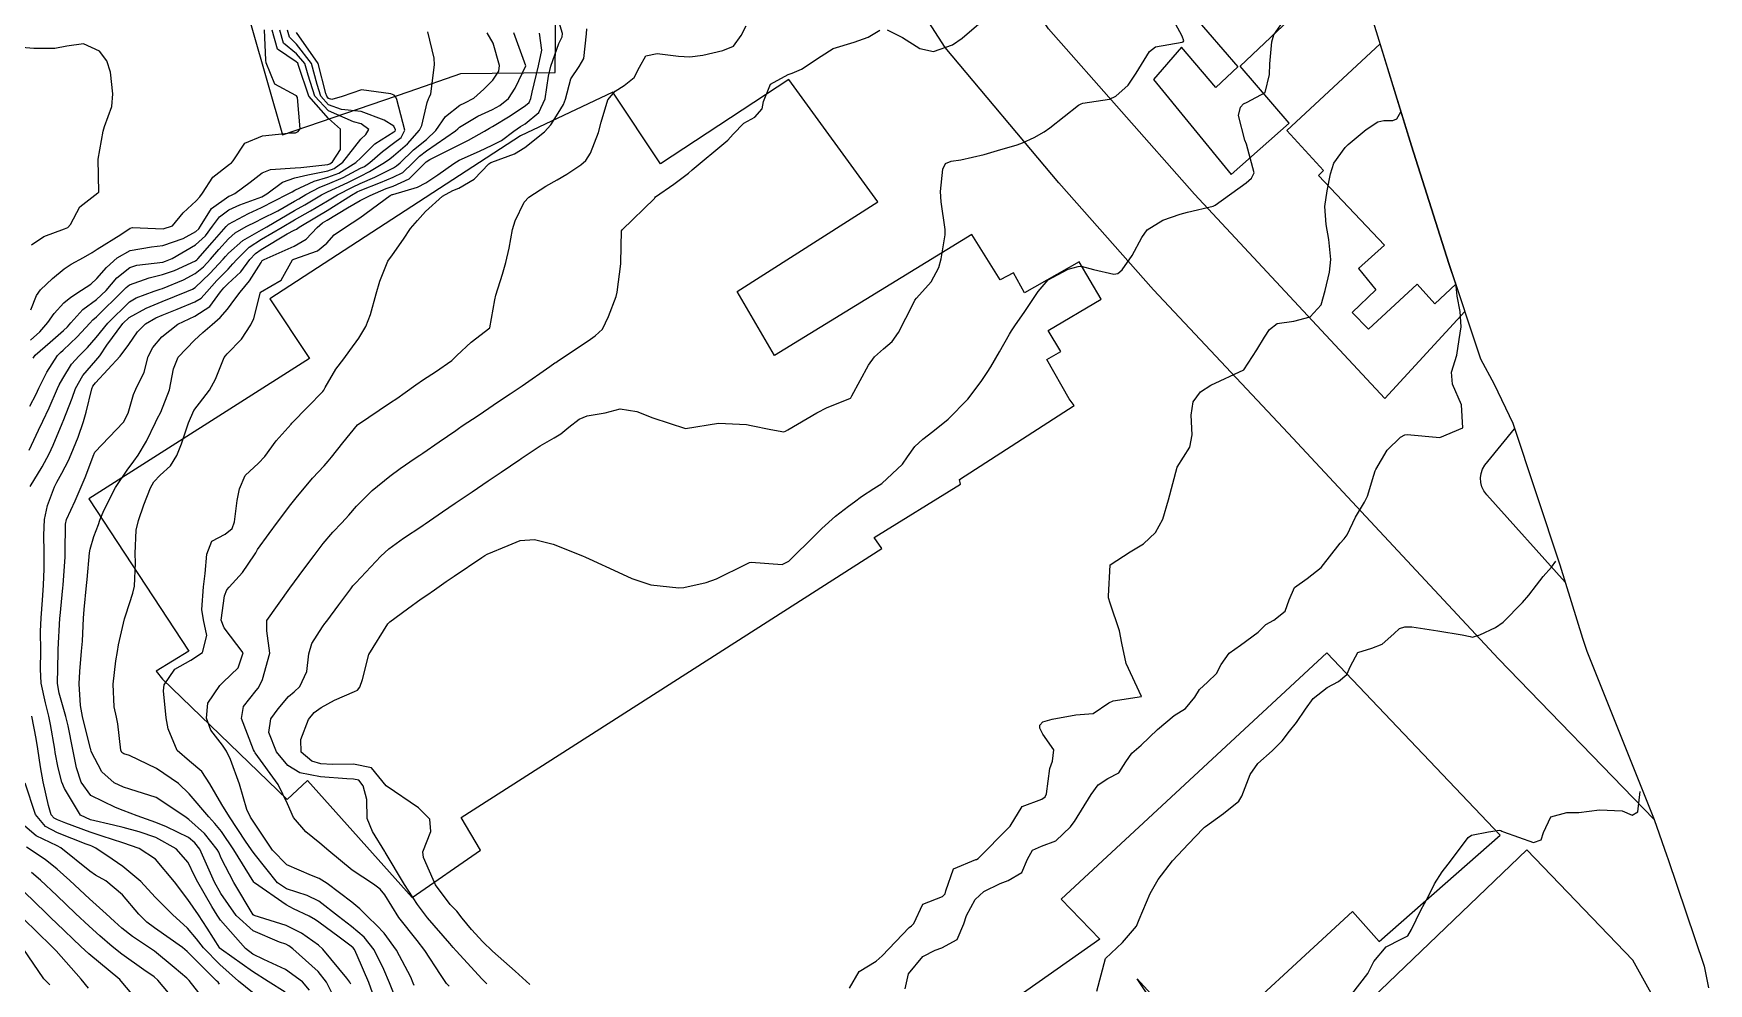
# Model space of a CAD drawing. Header units: metres. Extents: x 292545 to 299085, y 7450245 to 7463078.
# Drawn here: x 297134.6 to 297236.7, y 7453631.7 to 7453689.6 of the extents above; entities that cross this region are included whole.
import ezdxf

# ---------------------------------------------------------------- set-up
doc = ezdxf.new("R2010")
doc.units = ezdxf.units.M
for name, color, linetype in [('Area', 45, 'Continuous'), ('Curvas de Nivel 1m', 11, 'Continuous'), ('Curvas de Nivel 5m', 15, 'Continuous'), ('Edificações', 30, 'Continuous'), ('Vias Primárias', 230, 'Continuous')]:
    doc.layers.add(name, color=color, linetype=linetype)

msp = doc.modelspace()

# ---------------------------------------------------------------- linework, layer by layer
at = {"layer": 'Area'}
msp.add_polyline3d([(297216.3, 7453690.35, 698.35), (297218.63, 7453682.78, 702.5), (297220.91, 7453675.61, 699.51), (297222.85, 7453669.8, 699.82), (297223.68, 7453668.25, 699.91), (297224.81, 7453665.87, 700.15), (297227.68, 7453657.24, 700.99), (297229.06, 7453652.77, 701.37), (297229.33, 7453651.97, 701.28), (297233.42, 7453641.7, 702.64), (297234.2, 7453639.49, 704.42), (297234.26, 7453639.32, 702.77), (297236.47, 7453632.76, 706.59), (297236.74, 7453631.44, 706.79)], dxfattribs=at)
at = {"layer": 'Curvas de Nivel 1m', "flags": 128}
for points, elevation in [([(297162.25, 7453631.68), (297161.97, 7453631.97), (297160.39, 7453633.7), (297160.2, 7453633.91), (297160, 7453634.14), (297158.63, 7453635.72), (297158.02, 7453636.53), (297157.24, 7453637.74), (297156.06, 7453639.71), (297156.04, 7453639.75), (297155.28, 7453640.97), (297154.96, 7453641.77), (297154.94, 7453642.92), (297154.72, 7453643.77), (297154.44, 7453644.1), (297154.12, 7453644.17), (297153.72, 7453644.18), (297152.12, 7453644.3), (297150.86, 7453644.56), (297150.12, 7453644.99), (297149.43, 7453645.84), (297148.97, 7453647.01), (297149.09, 7453647.84), (297149.54, 7453648.46), (297150.17, 7453649.2), (297150.5, 7453649.49), (297150.85, 7453649.81), (297151.27, 7453650.73), (297151.41, 7453651.81), (297151.58, 7453652.44), (297152.23, 7453653.45), (297152.38, 7453653.65), (297152.49, 7453653.8), (297153.23, 7453654.8), (297153.96, 7453655.78), (297154.09, 7453655.95), (297154.26, 7453656.14), (297155.8, 7453657.76), (297156.04, 7453657.99), (297156.28, 7453658.21), (297157.18, 7453658.85), (297158.3, 7453659.6), (297158.38, 7453659.65), (297158.49, 7453659.73), (297159.56, 7453660.47), (297160.32, 7453660.99), (297161.35, 7453661.69), (297162.33, 7453662.35), (297163.12, 7453662.88), (297164.27, 7453663.66), (297164.32, 7453663.69), (297164.34, 7453663.71), (297165.51, 7453664.48), (297166.36, 7453664.98), (297166.77, 7453665.22), (297167.26, 7453665.62), (297167.88, 7453666.11), (297168.38, 7453666.31), (297169.47, 7453666.51), (297170.38, 7453666.74), (297171.4, 7453666.59), (297172.38, 7453666.2), (297174.37, 7453665.54), (297176.38, 7453665.88), (297178.08, 7453665.79), (297178.38, 7453665.73), (297179.56, 7453665.48), (297180.37, 7453665.35), (297180.46, 7453665.38), (297180.6, 7453665.47), (297182.38, 7453666.51), (297183, 7453666.82), (297184.39, 7453667.37), (297184.42, 7453667.39), (297184.45, 7453667.42), (297184.51, 7453667.53), (297185.52, 7453669.41), (297185.9, 7453669.92), (297186.43, 7453670.4), (297186.97, 7453670.86), (297187.35, 7453671.39), (297188.24, 7453673.15), (297188.36, 7453673.37), (297188.46, 7453673.5), (297189.35, 7453674.49), (297189.82, 7453675.36), (297189.95, 7453675.9), (297190.19, 7453677.35), (297190.2, 7453677.67), (297189.95, 7453679.36), (297189.91, 7453679.99), (297190.05, 7453681.36), (297190.22, 7453681.7), (297190.57, 7453681.85), (297191.15, 7453681.93), (297192.57, 7453682.26), (297193.4, 7453682.49), (297194.58, 7453682.85), (297194.92, 7453682.96), (297195.62, 7453683.29), (297196.24, 7453683.63), (297196.59, 7453683.87), (297198.33, 7453685.25), (297198.5, 7453685.35), (297198.6, 7453685.38), (297200.21, 7453685.63), (297200.61, 7453685.8), (297201.36, 7453686.48), (297201.84, 7453687.21), (297202.65, 7453688.53), (297203.03, 7453688.81), (297204.65, 7453689.1), (297204.71, 7453689.12), (297204.75, 7453689.18), (297204.66, 7453689.47), (297203.71, 7453691.19)], 697), ([(297134.35, 7453664.22), (297134.92, 7453665.45), (297135.19, 7453666), (297135.57, 7453666.81), (297136.08, 7453667.99), (297136.18, 7453668.21), (297136.4, 7453668.59), (297136.94, 7453669.46), (297137.39, 7453669.98), (297137.91, 7453670.49), (297138.43, 7453671.1), (297139.15, 7453671.96), (297140.46, 7453673.26), (297140.88, 7453673.52), (297141.98, 7453673.92), (297142.34, 7453674.05), (297142.47, 7453674.09), (297143.76, 7453674.61), (297144.48, 7453675), (297144.97, 7453675.4), (297145.41, 7453675.88), (297145.91, 7453676.46), (297146.51, 7453677.12), (297146.91, 7453677.47), (297147.59, 7453677.86), (297148.2, 7453678.17), (297148.52, 7453678.32), (297149.51, 7453678.82), (297150.53, 7453679.4), (297150.79, 7453679.55), (297151.21, 7453679.81), (297152.08, 7453680.27), (297152.54, 7453680.44), (297153.49, 7453680.84), (297154.56, 7453681.41), (297154.79, 7453681.53), (297155.13, 7453681.76), (297155.89, 7453682.44), (297156.57, 7453682.94), (297157.03, 7453683.29), (297157.26, 7453683.74), (297156.76, 7453685.6), (297156.7, 7453685.75), (297156.61, 7453685.87), (297156.4, 7453685.96), (297154.62, 7453686.19), (297153.43, 7453685.79), (297152.8, 7453685.61), (297152.61, 7453685.67), (297152.49, 7453685.8), (297152.44, 7453685.98), (297151.97, 7453687.81), (297150.65, 7453689.69)], 688), ([(297134.38, 7453666.9), (297134.77, 7453667.63), (297134.93, 7453668), (297135.42, 7453668.99), (297136.08, 7453669.99), (297136.25, 7453670.17), (297136.43, 7453670.33), (297137.28, 7453671.14), (297138.04, 7453671.97), (297138.24, 7453672.18), (297138.45, 7453672.36), (297140.07, 7453673.95), (297140.26, 7453674.14), (297140.47, 7453674.3), (297141.67, 7453674.74), (297142.48, 7453674.94), (297143.22, 7453675.18), (297144.49, 7453675.76), (297144.57, 7453675.82), (297144.63, 7453675.89), (297145.51, 7453676.88), (297146.37, 7453677.87), (297146.44, 7453677.95), (297146.51, 7453678.01), (297147.72, 7453678.66), (297148.52, 7453679.03), (297150.1, 7453679.83), (297150.38, 7453679.98), (297150.54, 7453680.07), (297151.73, 7453680.62), (297152.55, 7453680.86), (297153.22, 7453681.12), (297154.26, 7453681.77), (297154.57, 7453682.05), (297155.42, 7453682.91), (297156.58, 7453683.63), (297156.66, 7453683.68), (297156.69, 7453683.75), (297156.59, 7453683.98), (297156, 7453684.35), (297154.6, 7453684.87), (297153.39, 7453685), (297152.61, 7453685.29), (297152.13, 7453685.8), (297151.91, 7453686.52), (297151.56, 7453687.81), (297150.64, 7453688.98), (297150.22, 7453689.4), (297150.1, 7453689.83)], 687), ([(297134.42, 7453662.01), (297135.15, 7453663.2), (297135.57, 7453664), (297135.81, 7453664.54), (297136.37, 7453665.86), (297136.41, 7453665.95), (297136.43, 7453665.99), (297136.97, 7453667.4), (297137.18, 7453667.98), (297137.62, 7453668.77), (297138.42, 7453669.7), (297138.65, 7453669.97), (297139.09, 7453670.62), (297140.05, 7453671.95), (297140.45, 7453672.32), (297141.49, 7453672.89), (297142.46, 7453673.29), (297143.97, 7453673.9), (297144.31, 7453674.04), (297144.47, 7453674.14), (297145.37, 7453674.99), (297146.17, 7453675.87), (297146.32, 7453676.04), (297146.5, 7453676.24), (297147.37, 7453677), (297148.51, 7453677.66), (297148.85, 7453677.84), (297150.52, 7453678.83), (297151.15, 7453679.19), (297152.18, 7453679.8), (297152.41, 7453679.92), (297152.54, 7453679.98), (297153.77, 7453680.55), (297154.55, 7453680.94), (297155.11, 7453681.21), (297156.02, 7453681.76), (297156.33, 7453681.99), (297156.57, 7453682.18), (297157.41, 7453682.9), (297158.15, 7453683.73), (297158.3, 7453684.02), (297158.61, 7453685.42), (297158.7, 7453685.64), (297158.74, 7453685.73), (297158.84, 7453685.95), (297159.06, 7453687.72), (297159.05, 7453688.13), (297158.65, 7453689.73)], 689), ([(297134.45, 7453672.79), (297134.8, 7453673.66), (297135.04, 7453674), (297135.77, 7453674.7), (297136.48, 7453675.28), (297136.91, 7453675.56), (297137.66, 7453675.98), (297138.19, 7453676.28), (297138.5, 7453676.48), (297139.94, 7453677.38), (297140.51, 7453677.77), (297140.65, 7453677.8), (297142.51, 7453677.71), (297143.08, 7453677.91), (297143.74, 7453678.69), (297144.54, 7453679.42), (297144.76, 7453679.67), (297144.91, 7453679.89), (297145.55, 7453680.88), (297146.56, 7453681.67), (297146.68, 7453681.75), (297146.79, 7453681.87), (297147.49, 7453682.94), (297148.58, 7453683.4), (297150.33, 7453683.57), (297150.58, 7453683.58), (297150.75, 7453683.65), (297150.87, 7453683.82), (297150.71, 7453685.72), (297150.64, 7453685.82), (297150.61, 7453685.85), (297149.33, 7453686.55), (297148.8, 7453687.85), (297148.78, 7453688), (297148.7, 7453689.85)], 684), ([(297134.59, 7453669.84), (297134.72, 7453670.01), (297135.62, 7453670.81), (297136.44, 7453671.52), (297136.68, 7453671.75), (297136.88, 7453671.99), (297137.62, 7453672.81), (297138.46, 7453673.41), (297139.05, 7453673.96), (297139.7, 7453674.73), (297140.48, 7453675.36), (297140.92, 7453675.51), (297142.49, 7453675.69), (297142.67, 7453675.74), (297143.06, 7453675.91), (297144.5, 7453676.75), (297145.1, 7453677.29), (297145.53, 7453677.88), (297145.95, 7453678.45), (297146.52, 7453678.88), (297147.2, 7453679.19), (297148.53, 7453679.67), (297148.84, 7453679.85), (297149.8, 7453680.57), (297150.55, 7453680.82), (297151.34, 7453681.02), (297152.55, 7453681.26), (297152.95, 7453681.4), (297153.47, 7453681.79), (297154.58, 7453683.18), (297154.87, 7453683.48), (297155.05, 7453683.77), (297154.59, 7453684.12), (297154.12, 7453684.25), (297152.6, 7453684.91), (297151.77, 7453685.81), (297151.36, 7453687.08), (297151.15, 7453687.81), (297150.64, 7453688.38), (297149.85, 7453689.04), (297149.63, 7453689.84)], 686), ([(297153.01, 7453630.73), (297152.48, 7453631.79), (297151.97, 7453632.43), (297150.43, 7453633.82), (297150.18, 7453634.01), (297150, 7453634.1), (297149.61, 7453634.22), (297148, 7453634.92), (297146.98, 7453635.86), (297146.03, 7453637.19), (297145.64, 7453637.88), (297145.16, 7453638.99), (297144.75, 7453639.89), (297144.46, 7453640.29), (297144.07, 7453640.6), (297142.72, 7453641.27), (297142.08, 7453641.53), (297140.94, 7453641.93), (297140.09, 7453642.25), (297139.61, 7453642.43), (297138.1, 7453643.18), (297137.52, 7453643.98), (297137.24, 7453644.86), (297137.01, 7453645.98), (297136.72, 7453647.41), (297136.58, 7453647.99), (297136.17, 7453649.4), (297136.08, 7453649.99), (297136.11, 7453651.9), (297136.11, 7453651.99), (297136.11, 7453652.08), (297136.22, 7453653.99), (297136.23, 7453654.13), (297136.41, 7453655.83), (297136.42, 7453655.99), (297136.54, 7453657.72), (297136.55, 7453657.99), (297136.56, 7453659.72), (297136.62, 7453659.99), (297137.16, 7453661.13), (297137.52, 7453661.98), (297137.76, 7453662.55), (297138.3, 7453663.97), (297138.31, 7453664.01), (297138.35, 7453664.1), (297140.11, 7453665.94), (297140.38, 7453666.48), (297140.71, 7453667.62), (297140.85, 7453667.94), (297141.36, 7453668.98), (297141.61, 7453669.93), (297141.88, 7453670.48), (297142.44, 7453671.13), (297143.42, 7453671.91), (297144.45, 7453672.4), (297145.36, 7453672.98), (297146.02, 7453673.87), (297146.21, 7453674.13), (297146.47, 7453674.36), (297147.26, 7453675.09), (297147.81, 7453675.86), (297148.14, 7453676.21), (297148.5, 7453676.45), (297150.09, 7453677.41), (297150.51, 7453677.63), (297150.64, 7453677.7), (297150.81, 7453677.82), (297151.87, 7453678.45), (297152.52, 7453678.84), (297154, 7453679.78), (297154.34, 7453679.97), (297154.54, 7453680.05), (297155.77, 7453680.54), (297156.55, 7453680.86), (297157.14, 7453681.16), (297157.75, 7453681.74), (297158.15, 7453682.15), (297158.57, 7453682.48), (297160.35, 7453683.7), (297160.48, 7453683.81), (297160.59, 7453683.91), (297161.7, 7453684.58), (297162.6, 7453684.99), (297163.05, 7453685.23), (297163.57, 7453685.67), (297163.99, 7453686.3), (297164.63, 7453687.66), (297163.9, 7453689.67)], 691), ([(297155.69, 7453630.01), (297155.05, 7453631.77), (297154.35, 7453633.41), (297154.18, 7453633.78), (297154.1, 7453633.89), (297153.99, 7453633.98), (297153.26, 7453634.53), (297152.01, 7453635.45), (297151.8, 7453635.59), (297151.42, 7453635.81), (297150.46, 7453636.27), (297150.02, 7453636.51), (297148.08, 7453637.85), (297148.04, 7453637.89), (297146.83, 7453639.86), (297146.07, 7453640.97), (297145.67, 7453641.46), (297145.3, 7453641.88), (297144.1, 7453643.27), (297143.45, 7453643.91), (297142.12, 7453644.82), (297140.47, 7453645.6), (297140.13, 7453645.71), (297139.99, 7453645.8), (297139.94, 7453645.94), (297139.75, 7453647.55), (297139.67, 7453647.95), (297139.54, 7453648.57), (297139.48, 7453649.95), (297139.64, 7453651.39), (297139.73, 7453651.95), (297139.79, 7453652.36), (297140.17, 7453653.94), (297140.24, 7453654.18), (297140.68, 7453655.51), (297140.77, 7453655.93), (297140.84, 7453657.36), (297140.81, 7453657.93), (297140.88, 7453659.35), (297141.01, 7453659.93), (297141.34, 7453660.9), (297141.74, 7453661.93), (297141.95, 7453662.3), (297142.33, 7453662.71), (297142.97, 7453663.28), (297143.35, 7453663.91), (297143.64, 7453664.62), (297144.06, 7453665.89), (297144.38, 7453666.64), (297144.93, 7453667.35), (297145.35, 7453667.88), (297145.72, 7453668.56), (297146.24, 7453669.87), (297146.31, 7453669.98), (297146.43, 7453670.09), (297147.3, 7453670.99), (297147.86, 7453671.86), (297148.04, 7453672.26), (297148.45, 7453673.85), (297149.71, 7453674.6), (297150.41, 7453675.82), (297150.49, 7453675.87), (297151.93, 7453676.38), (297152.5, 7453676.85), (297152.94, 7453677.36), (297153.57, 7453677.79), (297154.52, 7453678.39), (297156.37, 7453679.75), (297156.48, 7453679.81), (297156.53, 7453679.82), (297158.02, 7453680.26), (297158.54, 7453680.53), (297159.27, 7453681.01), (297160.24, 7453681.7), (297160.56, 7453681.9), (297161.8, 7453682.46), (297162.57, 7453682.82), (297163.14, 7453683.11), (297163.91, 7453683.67), (297164.3, 7453683.95), (297164.59, 7453684.12), (297165.43, 7453684.82), (297165.81, 7453685.64), (297166.02, 7453687.03), (297166.16, 7453687.64), (297166.65, 7453689.02), (297166.85, 7453689.43), (297166.87, 7453689.63), (297166.66, 7453690.3)], 693), ([(297156.78, 7453630.58), (297156.32, 7453631.75), (297155.97, 7453632.56), (297155.39, 7453633.76), (297154.78, 7453634.54), (297154.01, 7453635.18), (297153.21, 7453635.79), (297152.02, 7453636.72), (297151.3, 7453637.08), (297150.03, 7453637.49), (297149.5, 7453637.84), (297148.06, 7453639.63), (297147.91, 7453639.85), (297147.53, 7453640.39), (297146.57, 7453641.87), (297146.09, 7453642.63), (297145.36, 7453643.88), (297144.87, 7453644.64), (297144.13, 7453645.27), (297143.38, 7453645.91), (297142.83, 7453647.23), (297142.71, 7453647.91), (297142.53, 7453649.56), (297142.58, 7453649.92), (297143.23, 7453650.87), (297144.2, 7453651.43), (297144.92, 7453651.89), (297145.18, 7453652.92), (297144.97, 7453653.89), (297144.87, 7453654.52), (297144.97, 7453655.89), (297145.08, 7453656.71), (297145.19, 7453657.89), (297145.49, 7453658.67), (297146.29, 7453659.1), (297146.72, 7453659.45), (297146.87, 7453659.86), (297147.03, 7453661.15), (297147.18, 7453661.86), (297147.51, 7453662.68), (297148.34, 7453663.43), (297148.72, 7453663.84), (297149.4, 7453664.79), (297150.32, 7453665.82), (297150.37, 7453665.87), (297151.33, 7453666.86), (297152.26, 7453667.8), (297152.32, 7453667.88), (297152.4, 7453668.04), (297153.05, 7453669.16), (297153.54, 7453669.79), (297153.91, 7453670.31), (297154.44, 7453671.05), (297154.88, 7453671.77), (297155.17, 7453672.49), (297155.51, 7453673.76), (297155.72, 7453674.52), (297156.22, 7453675.75), (297156.5, 7453676.13), (297157.17, 7453677.08), (297157.6, 7453677.74), (297158.03, 7453678.22), (297158.52, 7453678.78), (297159.55, 7453679.71), (297160.19, 7453680.05), (297160.54, 7453680.2), (297161.49, 7453680.75), (297162.38, 7453681.68), (297162.49, 7453681.76), (297162.56, 7453681.78), (297163.95, 7453682.29), (297164.57, 7453682.68), (297165.76, 7453683.64), (297166.16, 7453684.07), (297166.6, 7453684.77), (297166.93, 7453685.3), (297167.05, 7453685.63), (297167.37, 7453686.87), (297167.89, 7453687.62), (297168.16, 7453688.1), (297168.34, 7453689.61), (297168.35, 7453689.92)], 694), ([(297159.96, 7453631.55), (297159.79, 7453631.71), (297159.43, 7453632.26), (297158.47, 7453633.73), (297158, 7453634.33), (297156.88, 7453635.74), (297156.03, 7453637.12), (297155.75, 7453637.47), (297155.35, 7453637.76), (297154.05, 7453638.62), (297152.62, 7453639.79), (297152.07, 7453640.27), (297151.22, 7453640.96), (297150.46, 7453641.82), (297150.1, 7453642.66), (297149.54, 7453643.84), (297148.13, 7453645.77), (297148.08, 7453645.85), (297148.02, 7453645.96), (297147.29, 7453647.86), (297147.42, 7453648.6), (297148.18, 7453649.58), (297148.31, 7453649.72), (297148.39, 7453649.85), (297148.58, 7453650.24), (297149.02, 7453651.84), (297148.84, 7453653.22), (297148.84, 7453653.84), (297150.25, 7453655.82), (297151.1, 7453656.97), (297151.72, 7453657.81), (297151.96, 7453658.13), (297152.28, 7453658.54), (297152.87, 7453659.22), (297153.41, 7453659.79), (297153.84, 7453660.26), (297154.31, 7453660.81), (297155.27, 7453661.77), (297156.33, 7453662.65), (297156.97, 7453663.11), (297157.89, 7453663.73), (297158.16, 7453663.92), (297158.35, 7453664.04), (297159.35, 7453664.73), (297160.37, 7453665.43), (297160.53, 7453665.54), (297160.76, 7453665.7), (297161.72, 7453666.34), (297162.38, 7453666.79), (297162.91, 7453667.15), (297163.68, 7453667.67), (297164.11, 7453667.95), (297164.4, 7453668.15), (297166.1, 7453669.33), (297166.41, 7453669.54), (297166.47, 7453669.58), (297166.54, 7453669.63), (297167.66, 7453670.38), (297168.43, 7453670.9), (297168.86, 7453671.19), (297169.3, 7453671.6), (297169.68, 7453672.37), (297170.14, 7453673.59), (297170.21, 7453673.85), (297170.42, 7453675.59), (297170.42, 7453675.66), (297170.47, 7453677.59), (297170.51, 7453677.66), (297172.47, 7453679.56), (297172.49, 7453679.6), (297172.53, 7453679.67), (297173.66, 7453680.44), (297174.56, 7453681.12), (297174.78, 7453681.32), (297175.01, 7453681.53), (297176.58, 7453682.82), (297176.95, 7453683.13), (297177.27, 7453683.5), (297177.92, 7453684.17), (297178.59, 7453684.52), (297179.04, 7453685.04), (297179.12, 7453685.48), (297179.55, 7453686.55), (297180.63, 7453687.13), (297180.88, 7453687.22), (297181.45, 7453687.46), (297182.64, 7453688.25), (297183.37, 7453688.71), (297184.65, 7453689.1), (297185.5, 7453689.41), (297186.21, 7453689.84)], 696), ([(297164.88, 7453631.65), (297163.98, 7453632.47), (297162.59, 7453633.67), (297162, 7453634.25), (297161.32, 7453635), (297160.75, 7453635.7), (297160.43, 7453636.12), (297160.02, 7453636.53), (297159.12, 7453637.72), (297158.39, 7453639.4), (297158.36, 7453639.73), (297158.83, 7453640.97), (297158.78, 7453641.72), (297158.09, 7453642.42), (297156.11, 7453643.75), (297155.22, 7453644.86), (297154.13, 7453645.09), (297152.85, 7453645.07), (297152.13, 7453645.11), (297151.58, 7453645.26), (297150.94, 7453645.82), (297150.91, 7453646.59), (297151.39, 7453647.81), (297151.73, 7453648.23), (297152.16, 7453648.54), (297152.97, 7453648.99), (297154.18, 7453649.51), (297154.36, 7453649.6), (297154.51, 7453649.78), (297154.67, 7453650.25), (297155.06, 7453651.77), (297156.22, 7453653.64), (297156.27, 7453653.7), (297156.34, 7453653.75), (297157.41, 7453654.56), (297158.24, 7453655.16), (297158.59, 7453655.39), (297159.06, 7453655.72), (297159.77, 7453656.21), (297160.26, 7453656.55), (297161.95, 7453657.68), (297162.14, 7453657.81), (297162.28, 7453657.88), (297163.55, 7453658.41), (297164.29, 7453658.72), (297165.16, 7453658.77), (297166.29, 7453658.5), (297168.09, 7453657.79), (297168.27, 7453657.71), (297168.49, 7453657.61), (297170.26, 7453656.79), (297171.09, 7453656.4), (297172.26, 7453656.02), (297173.96, 7453655.84), (297174.26, 7453655.86), (297175.63, 7453656.15), (297176.26, 7453656.38), (297178.06, 7453657.28), (297178.27, 7453657.38), (297178.37, 7453657.39), (297180.27, 7453657.26), (297180.67, 7453657.46), (297182.29, 7453659.06), (297182.48, 7453659.25), (297182.67, 7453659.44), (297183.52, 7453660.21), (297184.31, 7453660.82), (297184.67, 7453661.07), (297185.1, 7453661.41), (297185.85, 7453661.89), (297186.33, 7453662.19), (297187.6, 7453663.38), (297187.91, 7453663.82), (297188.36, 7453664.44), (297188.84, 7453664.89), (297189.45, 7453665.36), (297190.38, 7453666.11), (297191.59, 7453667.33), (297192.4, 7453668.41), (297192.77, 7453668.96), (297192.99, 7453669.31), (297193.51, 7453670.22), (297194.13, 7453671.3), (297194.25, 7453671.5), (297194.45, 7453671.8), (297195.06, 7453672.69), (297195.46, 7453673.29), (297195.86, 7453673.9), (297196.48, 7453674.62), (297197.69, 7453675.26), (297198.3, 7453675.43), (297198.49, 7453675.44), (297199.25, 7453675.24), (297200.48, 7453674.96), (297200.72, 7453674.99), (297200.99, 7453675.22), (297201.61, 7453676.1), (297202.19, 7453677.2), (297202.52, 7453677.65), (297203.47, 7453678.25), (297204.53, 7453678.62), (297204.97, 7453678.73), (297206.53, 7453679.11), (297206.66, 7453679.16), (297208.55, 7453680.52), (297208.87, 7453680.81), (297209.03, 7453681.13), (297208.58, 7453682.88), (297208.48, 7453683.13), (297208.08, 7453684.62), (297208.2, 7453685.14), (297208.39, 7453685.35), (297208.61, 7453685.45), (297209.71, 7453686.03), (297209.98, 7453687.12), (297209.99, 7453687.77), (297210.11, 7453689.12), (297210.23, 7453689.55), (297210.66, 7453690.15)], 698), ([(297186.66, 7453689.86), (297187.6, 7453689.38), (297188.65, 7453688.71), (297189.48, 7453688.53), (297190.65, 7453688.94), (297191.23, 7453689.34), (297192.67, 7453690.58)], 696), ([(297134.5, 7453676.74), (297135.25, 7453677.26), (297136.51, 7453677.71), (297136.7, 7453677.8), (297136.87, 7453677.99), (297137.44, 7453679.07), (297138.54, 7453679.92), (297138.57, 7453679.94), (297138.59, 7453679.96), (297138.56, 7453681.96), (297138.87, 7453683.67), (297138.95, 7453683.96), (297139.38, 7453685.17), (297139.46, 7453685.95), (297139.31, 7453687.27), (297139.09, 7453687.96), (297138.64, 7453688.55), (297137.66, 7453689), (297136.64, 7453688.85), (297135.92, 7453688.72), (297134.64, 7453688.72), (297133.42, 7453688.81)], 683), ([(297153.96, 7453631.67), (297153.9, 7453631.78), (297153.71, 7453632.04), (297152.26, 7453633.8), (297152, 7453634.05), (297150.96, 7453634.77), (297150.01, 7453635.24), (297148.07, 7453635.85), (297148.01, 7453635.9), (297146.82, 7453637.86), (297146.06, 7453639.36), (297145.91, 7453639.72), (297145.82, 7453639.87), (297145.04, 7453640.85), (297144.08, 7453641.71), (297143.84, 7453641.9), (297142.1, 7453643.05), (297140.49, 7453643.55), (297140.11, 7453643.67), (297139.53, 7453643.95), (297138.77, 7453644.61), (297138.13, 7453645.86), (297138.1, 7453645.97), (297138.09, 7453646.01), (297137.61, 7453647.98), (297137.48, 7453648.66), (297137.4, 7453649.98), (297137.44, 7453650.73), (297137.55, 7453651.98), (297137.6, 7453652.59), (297137.66, 7453653.98), (297137.7, 7453654.51), (297137.85, 7453655.97), (297137.88, 7453656.35), (297138.03, 7453657.97), (297138.06, 7453658.19), (297138.29, 7453658.96), (297138.57, 7453659.7), (297138.66, 7453659.96), (297138.9, 7453660.55), (297139.62, 7453661.95), (297140.33, 7453663), (297140.73, 7453663.55), (297140.99, 7453663.93), (297141.51, 7453664.77), (297142.06, 7453665.92), (297142.16, 7453666.14), (297142.38, 7453666.55), (297142.9, 7453667.91), (297143.14, 7453669.18), (297143.44, 7453669.9), (297144.43, 7453670.93), (297144.93, 7453671.39), (297145.51, 7453671.88), (297146, 7453672.32), (297146.45, 7453672.83), (297146.88, 7453673.44), (297147.22, 7453673.86), (297147.79, 7453674.54), (297148.49, 7453675.66), (297148.56, 7453675.78), (297148.67, 7453675.85), (297150.5, 7453676.67), (297151.24, 7453677.08), (297151.9, 7453677.81), (297152.24, 7453678.08), (297152.52, 7453678.24), (297153.75, 7453679), (297154.53, 7453679.45), (297155.15, 7453679.76), (297156.12, 7453680.18), (297156.54, 7453680.32), (297157.52, 7453680.76), (297158.48, 7453681.73), (297158.52, 7453681.77), (297158.56, 7453681.81), (297158.78, 7453681.94), (297160.57, 7453682.85), (297161.14, 7453683.13), (297162.11, 7453683.68), (297162.41, 7453683.86), (297162.59, 7453683.96), (297163.67, 7453684.6), (297164.61, 7453685.23), (297164.84, 7453685.43), (297164.94, 7453685.66), (297165.02, 7453686.06), (297165.41, 7453687.65), (297165.61, 7453688.61), (297165.47, 7453689.65)], 692), ([(297184.36, 7453631.42), (297184.95, 7453632.44), (297185.99, 7453633.07), (297186.35, 7453633.39), (297188.01, 7453635.12), (297188.15, 7453635.23), (297188.29, 7453635.37), (297188.83, 7453636.55), (297190.03, 7453637.02), (297190.2, 7453637.18), (297190.24, 7453637.35), (297190.7, 7453638.69), (297192.06, 7453639.26), (297192.12, 7453639.27), (297192.21, 7453639.33), (297194.08, 7453641.22), (297194.12, 7453641.26), (297194.16, 7453641.3), (297194.89, 7453642.49), (297196.1, 7453642.94), (297196.29, 7453643.09), (297196.38, 7453643.28), (297196.58, 7453644.82), (297196.75, 7453645.27), (297196.82, 7453645.95), (297196.15, 7453646.9), (297195.98, 7453647.28), (297195.97, 7453647.46), (297196.16, 7453647.67), (297196.72, 7453647.83), (297198.16, 7453648.08), (297199.23, 7453648.17), (297200.17, 7453648.83), (297200.45, 7453648.95), (297202.17, 7453649.21), (297201.23, 7453651.22), (297200.97, 7453652.46), (297200.82, 7453653.22), (297200.25, 7453654.89), (297200.16, 7453655.23), (297200.15, 7453655.33), (297200.27, 7453657.23), (297201.47, 7453658.03), (297202.29, 7453658.51), (297203.03, 7453659.2), (297203.47, 7453660.02), (297203.82, 7453661.19), (297204.34, 7453663.18), (297205.12, 7453664.4), (297205.25, 7453665.17), (297205.2, 7453666.35), (297205.32, 7453667.17), (297205.77, 7453667.79), (297206.4, 7453668.18), (297208.41, 7453669.13), (297209.21, 7453670.35), (297209.67, 7453671.12), (297209.97, 7453671.59), (297210.45, 7453671.95), (297211.45, 7453672.1), (297212.46, 7453672.35), (297213.12, 7453673.08), (297213.37, 7453673.97), (297213.63, 7453675.07), (297213.72, 7453675.85), (297213.59, 7453677.07), (297213.43, 7453677.98), (297213.35, 7453679.08), (297213.49, 7453680.03), (297213.69, 7453681.07), (297213.9, 7453681.73), (297214.58, 7453682.67), (297214.78, 7453682.86), (297215.02, 7453683.06), (297215.87, 7453683.77), (297216.59, 7453684.24), (297216.95, 7453684.33), (297217.5, 7453684.32), (297217.74, 7453684.43), (297217.99, 7453684.86)], 699), ([(297199.45, 7453631.24), (297199.98, 7453633.23), (297201.02, 7453634.2), (297201.86, 7453635.21), (297201.91, 7453635.31), (297202.02, 7453635.61), (297202.69, 7453637.2), (297203.19, 7453638.05), (297204.06, 7453639.18), (297205.03, 7453640.22), (297205.93, 7453641.16), (297206.01, 7453641.24), (297206.08, 7453641.29), (297207.17, 7453642.07), (297208.1, 7453642.83), (297208.29, 7453643.14), (297208.79, 7453644.46), (297209.26, 7453645.12), (297210.14, 7453645.89), (297210.74, 7453646.51), (297211.2, 7453647.1), (297211.62, 7453647.63), (297212.17, 7453648.44), (297212.64, 7453649.08), (297213.5, 7453649.75), (297214.19, 7453650.12), (297214.7, 7453650.55), (297214.91, 7453651.05), (297215.37, 7453651.89), (297216.21, 7453652.16), (297216.85, 7453652.4), (297217.55, 7453653.03), (297217.9, 7453653.35), (297218.23, 7453653.46), (297218.66, 7453653.45), (297220.23, 7453653.22), (297221.73, 7453652.97), (297222.22, 7453652.86), (297222.36, 7453652.83), (297222.79, 7453652.96), (297223.76, 7453653.42), (297224.23, 7453653.74), (297225.4, 7453654.93), (297225.79, 7453655.39), (297226.26, 7453656), (297226.67, 7453656.52), (297227.17, 7453657.1), (297227.43, 7453657.45)], 701), ([(297149.96, 7453631.17), (297148.93, 7453631.84), (297147.97, 7453632.43), (297146.08, 7453633.78), (297145.99, 7453633.85), (297145.98, 7453633.87), (297145.21, 7453635.08), (297144.68, 7453635.89), (297144.03, 7453636.84), (297143.21, 7453637.91), (297142.06, 7453639.29), (297141.06, 7453639.93), (297140.07, 7453640.28), (297138.81, 7453640.7), (297138.07, 7453640.93), (297136.58, 7453641.48), (297136.08, 7453641.68), (297135.88, 7453641.79), (297135.7, 7453642), (297135.52, 7453642.57), (297135.2, 7453644), (297135.03, 7453644.92), (297134.88, 7453646.01), (297134.78, 7453646.65), (297134.52, 7453648.01)], 689), ([(297147.96, 7453631.15), (297147.11, 7453631.86), (297145.98, 7453632.87), (297144.98, 7453633.89), (297144.55, 7453634.44), (297144, 7453635.08), (297143.08, 7453635.91), (297142.03, 7453636.98), (297141.16, 7453637.93), (297140.05, 7453638.85), (297139.4, 7453639.29), (297138.42, 7453639.96), (297138.18, 7453640.08), (297138.06, 7453640.12), (297137.83, 7453640.21), (297136.07, 7453640.89), (297135.35, 7453641.28), (297134.73, 7453642.01), (297134.11, 7453643.93)], 688), ([(297214.99, 7453631.05), (297215.98, 7453632.32), (297216.21, 7453632.81), (297216.33, 7453633.04), (297217.09, 7453633.94), (297218, 7453634.41), (297218.4, 7453634.62), (297218.63, 7453635.01), (297219.2, 7453636.17), (297219.64, 7453637), (297220.04, 7453637.78), (297220.51, 7453638.52), (297220.87, 7453638.98), (297221.38, 7453639.66), (297222.08, 7453640.62), (297222.29, 7453640.76), (297223.33, 7453640.96), (297223.99, 7453641.05), (297224.08, 7453641.03), (297224.14, 7453641), (297224.24, 7453640.95), (297226.07, 7453640.31), (297226.53, 7453640.46), (297226.68, 7453640.91), (297227.12, 7453641.88), (297228.1, 7453642.13), (297228.84, 7453642.14), (297230.1, 7453642.3), (297231.47, 7453642.23), (297232.09, 7453641.98), (297232.43, 7453642.17), (297232.58, 7453643.41)], 702), ([(297145.96, 7453631.67), (297145.87, 7453631.78), (297145.78, 7453631.87), (297143.99, 7453633.65), (297143.69, 7453633.9), (297142, 7453635.11), (297141.53, 7453635.45), (297141.03, 7453635.93), (297140.03, 7453637.11), (297139.03, 7453637.96), (297138.4, 7453638.32), (297138.05, 7453638.55), (297136.27, 7453639.99), (297136.06, 7453640.1), (297134.78, 7453640.72), (297134.08, 7453641.31)], 687), ([(297144.92, 7453630.85), (297144.1, 7453631.9), (297143.96, 7453632.04), (297143.2, 7453632.68), (297141.99, 7453633.67), (297141.63, 7453633.93), (297140.64, 7453634.58), (297140, 7453635.09), (297139.55, 7453635.49), (297139.04, 7453635.95), (297138.03, 7453636.88), (297136.82, 7453637.98), (297136.05, 7453638.67), (297135.32, 7453639.26), (297134.19, 7453640.02)], 686), ([(297140.84, 7453630.82), (297139.96, 7453631.86), (297139.87, 7453631.95), (297137.99, 7453633.52), (297137.49, 7453633.97), (297136.01, 7453635.39), (297135.7, 7453635.69), (297135.38, 7453636), (297134.03, 7453637.32)], 684), ([(297137.96, 7453631.42), (297137.51, 7453631.97), (297135.99, 7453633.7), (297135.71, 7453633.99), (297134.83, 7453634.84), (297134.01, 7453635.65)], 683), ([(297135.6, 7453631.63), (297135.25, 7453632), (297133.99, 7453633.84)], 682)]:
    msp.add_lwpolyline(points, dxfattribs=dict(at, elevation=elevation))
at = {"layer": 'Curvas de Nivel 5m', "flags": 128}
for points, elevation in [([(297134.43, 7453670.94), (297134.99, 7453671.45), (297135.49, 7453672), (297135.88, 7453672.56), (297136.46, 7453673.2), (297136.89, 7453673.56), (297137.53, 7453673.98), (297138.11, 7453674.34), (297138.47, 7453674.69), (297139.07, 7453675.37), (297139.71, 7453675.95), (297140.5, 7453676.39), (297141.8, 7453676.62), (297142.5, 7453676.71), (297143.74, 7453677.14), (297144.51, 7453677.55), (297144.69, 7453677.71), (297144.8, 7453677.89), (297145.46, 7453678.95), (297146.53, 7453679.71), (297146.65, 7453679.76), (297146.88, 7453679.87), (297147.83, 7453680.57), (297148.55, 7453681.14), (297149.07, 7453681.33), (297150.56, 7453681.43), (297150.91, 7453681.46), (297152.56, 7453681.64), (297152.68, 7453681.68), (297152.84, 7453681.8), (297153.33, 7453682.55), (297153.33, 7453683.79), (297152.59, 7453684.44), (297151.41, 7453685.81), (297150.78, 7453687.67), (297150.73, 7453687.82), (297150.63, 7453687.91), (297149.49, 7453688.68), (297149.17, 7453689.84)], 685), ([(297151.45, 7453631.3), (297151.01, 7453631.81), (297149.97, 7453632.57), (297148.65, 7453633.17), (297147.99, 7453633.5), (297147.54, 7453633.85), (297146.01, 7453635.58), (297145.89, 7453635.75), (297145.81, 7453635.87), (297145.49, 7453636.41), (297144.63, 7453637.89), (297144.43, 7453638.28), (297144.05, 7453639.08), (297143.32, 7453639.91), (297142.07, 7453640.61), (297141.05, 7453640.95), (297140.08, 7453641.22), (297139.5, 7453641.37), (297138.08, 7453641.68), (297137.47, 7453641.98), (297136.51, 7453643.59), (297136.35, 7453643.99), (297136.12, 7453644.86), (297135.94, 7453645.8), (297135.91, 7453645.99), (297135.65, 7453647.5), (297135.55, 7453648), (297135.34, 7453648.83), (297135.09, 7453650.01), (297135.05, 7453650.87), (297135.07, 7453652), (297135.05, 7453653.17), (297135.08, 7453654), (297135.16, 7453655.08), (297135.22, 7453656), (297135.26, 7453657), (297135.27, 7453658), (297135.25, 7453659.04), (297135.28, 7453660), (297135.46, 7453660.85), (297135.9, 7453661.99), (297136.04, 7453662.28), (297136.34, 7453662.82), (297136.74, 7453663.59), (297136.92, 7453663.98), (297137.33, 7453665.01), (297137.66, 7453665.98), (297137.82, 7453666.54), (297138.16, 7453667.97), (297138.23, 7453668.13), (297138.4, 7453668.33), (297139.9, 7453669.95), (297140.43, 7453670.66), (297140.95, 7453671.43), (297141.45, 7453671.93), (297142.08, 7453672.29), (297142.45, 7453672.46), (297143.37, 7453672.83), (297144.46, 7453673.26), (297144.84, 7453673.5), (297145.18, 7453673.88), (297145.79, 7453674.56), (297146.48, 7453675.27), (297146.77, 7453675.58), (297147.01, 7453675.86), (297147.76, 7453676.6), (297148.51, 7453677.08), (297149.78, 7453677.83), (297150.52, 7453678.26), (297151.51, 7453678.82), (297152.53, 7453679.43), (297153.15, 7453679.79), (297154.06, 7453680.26), (297154.54, 7453680.49), (297155.43, 7453680.88), (297156.56, 7453681.44), (297156.75, 7453681.56), (297156.97, 7453681.75), (297157.78, 7453682.53), (297158.58, 7453683.17), (297159.14, 7453683.72), (297159.74, 7453684.57), (297160.61, 7453685.26), (297160.91, 7453685.4), (297161.47, 7453685.69), (297162.08, 7453686.23), (297162.62, 7453686.78), (297162.98, 7453687.33), (297163.03, 7453687.68), (297162.65, 7453689.03), (297162.28, 7453689.68)], 690), ([(297157.82, 7453631.59), (297157.77, 7453631.73), (297157.61, 7453632.09), (297156.75, 7453633.74), (297156, 7453634.77), (297155.52, 7453635.27), (297155.02, 7453635.76), (297154.52, 7453636.27), (297154.02, 7453636.66), (297152.52, 7453637.8), (297152.04, 7453638.12), (297151.56, 7453638.29), (297150.05, 7453638.95), (297149.18, 7453639.84), (297148.08, 7453641.48), (297147.85, 7453641.85), (297147.63, 7453642.31), (297147.17, 7453643.86), (297146.62, 7453645.37), (297146.38, 7453645.87), (297146.14, 7453646.23), (297145.42, 7453647.15), (297145.17, 7453647.88), (297145.24, 7453648.81), (297145.97, 7453649.87), (297146.18, 7453650.08), (297147.09, 7453650.96), (297147.39, 7453651.86), (297146.23, 7453653.4), (297146.06, 7453653.87), (297146.25, 7453655.34), (297146.4, 7453655.72), (297146.54, 7453655.87), (297147.35, 7453656.77), (297148.09, 7453657.85), (297148.16, 7453657.97), (297148.28, 7453658.16), (297148.98, 7453659.15), (297149.49, 7453659.83), (297150.31, 7453660.92), (297150.71, 7453661.42), (297151.03, 7453661.81), (297151.63, 7453662.51), (297152.34, 7453663.27), (297152.58, 7453663.55), (297152.78, 7453663.8), (297153.47, 7453664.68), (297154.37, 7453665.78), (297156.39, 7453667.13), (297156.76, 7453667.38), (297157.27, 7453667.74), (297157.93, 7453668.2), (297158.4, 7453668.53), (297159.12, 7453669.01), (297160.11, 7453669.7), (297160.43, 7453669.99), (297161.3, 7453670.82), (297162.44, 7453671.68), (297162.74, 7453673.4), (297162.8, 7453673.68), (297163.2, 7453674.96), (297163.42, 7453675.67), (297163.62, 7453676.55), (297163.81, 7453677.67), (297163.98, 7453678.2), (297164.53, 7453679.35), (297164.81, 7453679.66), (297165.86, 7453680.32), (297166.55, 7453680.71), (297167.13, 7453681.05), (297167.99, 7453681.62), (297168.29, 7453681.89), (297168.57, 7453682.33), (297169.07, 7453683.6), (297169.22, 7453684.23), (297169.63, 7453685.59), (297170.08, 7453686.12), (297170.62, 7453686.45), (297171.24, 7453686.95), (297171.57, 7453687.57), (297171.94, 7453688.27), (297172.64, 7453688.42), (297173.94, 7453688.25), (297174.64, 7453688.21), (297175.42, 7453688.31), (297176.64, 7453688.6), (297177.29, 7453688.86), (297177.77, 7453689.5), (297178.06, 7453690.09)], 695), ([(297187.76, 7453631.38), (297187.97, 7453632.29), (297188.84, 7453633.36), (297189.59, 7453633.75), (297189.99, 7453633.88), (297190.94, 7453634.4), (297191.33, 7453635.34), (297191.5, 7453635.85), (297192.03, 7453636.82), (297192.55, 7453637.32), (297193.55, 7453637.8), (297194.04, 7453637.98), (297194.87, 7453638.47), (297195.22, 7453639.29), (297195.52, 7453639.83), (297196.07, 7453640.08), (297196.94, 7453640.4), (297197.84, 7453641.26), (297197.95, 7453641.4), (297198.09, 7453641.58), (297199.11, 7453643.24), (297199.52, 7453643.83), (297200.12, 7453644.2), (297200.79, 7453644.56), (297201.22, 7453645.22), (297201.59, 7453645.76), (297202.14, 7453646.23), (297203.14, 7453647.2), (297204.16, 7453648.04), (297204.86, 7453648.48), (297205.43, 7453649.17), (297205.7, 7453649.64), (297206.19, 7453650.09), (297206.74, 7453650.61), (297207.02, 7453651.15), (297207.51, 7453651.85), (297208.21, 7453652.33), (297209.28, 7453653.12), (297209.76, 7453653.59), (297210.23, 7453653.86), (297210.94, 7453654.4), (297211.17, 7453655.1), (297211.5, 7453655.86), (297212.27, 7453656.41), (297213.13, 7453657.08), (297214.29, 7453658.55), (297214.53, 7453658.81), (297214.72, 7453659.06), (297215.22, 7453660.14), (297215.77, 7453661.05), (297215.95, 7453661.42), (297216.34, 7453662.7), (297216.42, 7453662.96), (297216.45, 7453663.04), (297217.15, 7453664.23), (297217.97, 7453665.02), (297218.23, 7453665.16), (297218.37, 7453665.18), (297220.36, 7453664.99), (297221.77, 7453665.58), (297221.68, 7453666.98), (297221.14, 7453668.25), (297221.08, 7453668.98), (297221.39, 7453670.02), (297221.54, 7453670.98), (297221.67, 7453671.75), (297221.61, 7453672.67), (297221.41, 7453673.61), (297221.33, 7453674.42)], 700), ([(297143.5, 7453630.36), (297142.19, 7453631.92), (297141.97, 7453632.12), (297141.35, 7453632.55), (297139.99, 7453633.5), (297139.41, 7453633.96), (297138.66, 7453634.62), (297138.01, 7453635.21), (297137.18, 7453635.98), (297136.03, 7453637.07), (297135.05, 7453638), (297134.5, 7453638.47)], 685)]:
    msp.add_lwpolyline(points, dxfattribs=dict(at, elevation=elevation))
at = {"layer": 'Edificações'}
for points, elevation in [([(297211.67, 7453703.42), (297197.98, 7453699.24), (297208.04, 7453687.6), (297206.71, 7453686.34), (297204.61, 7453688.8), (297202.91, 7453686.82), (297207.63, 7453681.04), (297211.17, 7453684.17), (297208.18, 7453687.63), (297214.87, 7453693.97), (297214.61, 7453694.63), (297214.34, 7453695.29), (297213.29, 7453698.98), (297212.97, 7453699.74)], 701.1), ([(297216.72, 7453688.99), (297211.03, 7453683.71), (297213.27, 7453681.27), (297212.97, 7453680.97), (297216.98, 7453676.73), (297215.41, 7453675.31), (297216.45, 7453674), (297215.01, 7453672.62), (297216.01, 7453671.61), (297218.97, 7453674.34), (297220.06, 7453673.15), (297221.33, 7453674.35), (297220.91, 7453675.61), (297218.63, 7453682.78)], 699.09)]:
    msp.add_lwpolyline(points, close=True, dxfattribs=dict(at, elevation=elevation))
msp.add_lwpolyline([(297146.97, 7453693.32), (297149.79, 7453683.46), (297157.52, 7453686.1), (297160.67, 7453687.2), (297166.42, 7453687.25), (297166.5, 7453695.43)], dxfattribs=at)
for points in [[(297169.94, 7453686.05), (297164.3, 7453683.38), (297149.03, 7453673.45), (297151.45, 7453669.82), (297137.99, 7453661.25), (297144.08, 7453651.97), (297142.09, 7453650.75), (297142.48, 7453650.26), (297150.07, 7453642.93), (297151.31, 7453644.08), (297157.7, 7453636.95), (297161.87, 7453639.84), (297160.69, 7453641.83), (297186.33, 7453658.22), (297185.87, 7453658.91), (297191.14, 7453662.16), (297191.07, 7453662.44), (297198.07, 7453666.95), (297197.76, 7453667.36), (297196.39, 7453669.76), (297197.26, 7453670.24), (297196.47, 7453671.52), (297199.71, 7453673.44), (297198.37, 7453675.71), (297195.03, 7453673.82), (297194.36, 7453675.03), (297193.55, 7453674.61), (297191.82, 7453677.38), (297179.79, 7453669.99), (297177.51, 7453673.89), (297186.1, 7453679.36), (297180.66, 7453686.83), (297172.84, 7453681.69)], [(297213.48, 7453651.87), (297197.28, 7453636.85), (297199.64, 7453634.42), (297186.82, 7453625.4), (297185.14, 7453624.17), (297186.06, 7453622.59), (297180.27, 7453618.73), (297185.42, 7453611.88), (297190.9, 7453615.98), (297196.31, 7453620.22), (297205.42, 7453626.69), (297201.91, 7453632), (297205.87, 7453627.64), (297215.04, 7453636.09), (297216.66, 7453634.26), (297224.03, 7453640.75)], [(297233.25, 7453631.11), (297232.12, 7453633.14), (297225.67, 7453639.86), (297213.26, 7453627.96), (297220.39, 7453620.27), (297223.83, 7453623.58), (297224.59, 7453622.84)]]:
    msp.add_lwpolyline(points, close=True, dxfattribs=at)
at = {"layer": 'Vias Primárias'}
for points, elevation in [([(297221.89, 7453672.69), (297217, 7453667.37), (297205.41, 7453679.83), (297196.5, 7453689.91), (297190.46, 7453698.88), (297185.4, 7453707.91), (297178.9, 7453720.28), (297172.86, 7453731.08), (297167.22, 7453741.88), (297160.54, 7453754.9), (297154.04, 7453766.61, -0.320259), (297156.85, 7453774.74), (297174.83, 7453780), (297184.29, 7453782.62)], 699.66), ([(297228.01, 7453656.18), (297223.22, 7453661.51, -0.400182), (297223.28, 7453663.54), (297224.92, 7453665.53)], 701.08)]:
    msp.add_lwpolyline(points, format="xyb", dxfattribs=dict(at, elevation=elevation))
at = {"layer": 'Vias Primárias', "elevation": 702.64}
msp.add_lwpolyline([(297233.42, 7453641.7), (297223.94, 7453651.51), (297211.12, 7453665.26), (297202.9, 7453674.01), (297197.12, 7453680.52), (297190.2, 7453688.77), (297183.06, 7453699.85), (297178.22, 7453709.02), (297169.28, 7453725.83), (297162.76, 7453737.85), (297156.8, 7453749.24), (297151.48, 7453759.15), (297148.95, 7453764.03)], dxfattribs=at)

doc.saveas('drawing.dxf')
